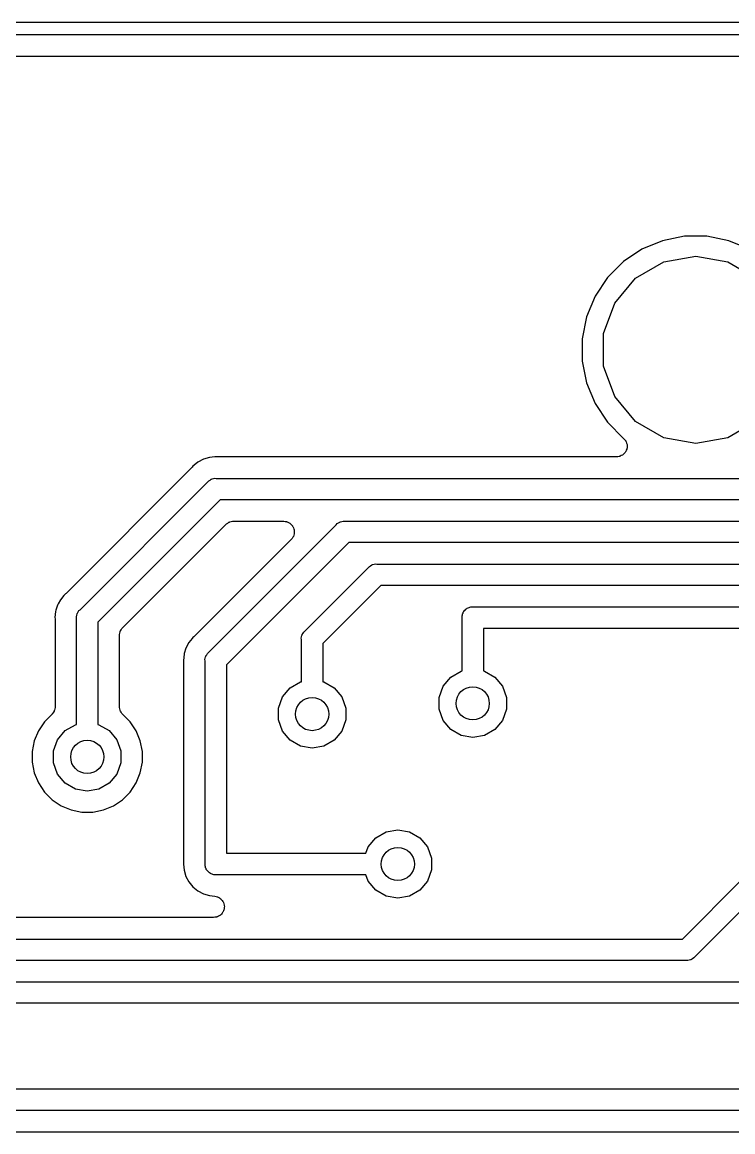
# Model space of a CAD drawing. Extents: x 117.3 to 179.7, y -117.8 to -92.2.
# Drawn here: x 138.71 to 147.14, y -105.39 to -92.23 of the extents above; entities that cross this region are included whole.
import ezdxf

# ---------------------------------------------------------------- set-up
doc = ezdxf.new("R2010")
doc.units = 0
doc.header["$MEASUREMENT"] = 0
doc.layers.add('BLACK', color=7, linetype='CONTINUOUS')

msp = doc.modelspace()

# ---------------------------------------------------------------- linework, layer by layer
at = {"layer": 'BLACK', "linetype": 'CONTINUOUS'}
for p, q in [((120.555, -92.2286), (176.448, -92.2286)), ((176.437, -92.3786), (120.561, -92.3786)), ((120.564, -92.6326), (176.419, -92.6326)), ((146.308, -94.8191), (146.063, -94.9206)), ((146.569, -94.7674), (146.308, -94.8191)), ((146.834, -94.7674), (146.569, -94.7674)), ((147.094, -94.8191), (146.834, -94.7674)), ((147.339, -94.9206), (147.094, -94.8191)), ((146.063, -94.9206), (145.843, -95.0679)), ((145.843, -95.0679), (145.655, -95.2554)), ((145.988, -95.264), (146.322, -95.0714)), ((146.322, -95.0714), (146.701, -95.0046)), ((146.701, -95.0046), (147.08, -95.0714)), ((147.08, -95.0714), (147.414, -95.264)), ((145.655, -95.2554), (145.508, -95.4759)), ((145.741, -95.5591), (145.988, -95.264)), ((145.508, -95.4759), (145.407, -95.7209)), ((145.609, -95.921), (145.741, -95.5591)), ((145.407, -95.7209), (145.355, -95.981)), ((145.355, -95.981), (145.355, -96.2462)), ((145.609, -96.3062), (145.609, -95.921)), ((145.355, -96.2462), (145.407, -96.5063)), ((145.741, -96.6681), (145.609, -96.3062)), ((145.407, -96.5063), (145.508, -96.7513)), ((145.988, -96.9632), (145.741, -96.6681)), ((145.508, -96.7513), (145.655, -96.9718)), ((145.655, -96.9718), (145.85, -97.1668)), ((146.322, -97.1558), (145.988, -96.9632)), ((147.414, -96.9632), (147.08, -97.1558)), ((145.85, -97.1668), (145.86, -97.1804)), ((145.86, -97.1804), (145.871, -97.1931)), ((145.871, -97.1931), (145.873, -97.1984)), ((145.873, -97.1984), (145.876, -97.2029)), ((145.876, -97.2029), (145.88, -97.219)), ((145.88, -97.219), (145.886, -97.2345)), ((146.701, -97.2226), (146.322, -97.1558)), ((147.08, -97.1558), (146.701, -97.2226)), ((145.837, -97.3567), (145.834, -97.3606)), ((145.842, -97.3539), (145.837, -97.3567)), ((145.853, -97.3412), (145.842, -97.3539)), ((145.865, -97.3294), (145.853, -97.3412)), ((145.867, -97.3244), (145.865, -97.3294)), ((145.871, -97.3201), (145.867, -97.3244)), ((145.876, -97.3045), (145.871, -97.3201)), ((145.883, -97.2895), (145.876, -97.3045)), ((145.884, -97.2839), (145.883, -97.2895)), ((145.886, -97.2787), (145.884, -97.2839)), ((145.886, -97.2345), (145.886, -97.2401)), ((145.886, -97.2401), (145.887, -97.2455)), ((145.887, -97.2455), (145.886, -97.2621)), ((145.886, -97.2621), (145.886, -97.2787)), ((140.773, -97.4646), (140.737, -97.4939)), ((140.795, -97.4463), (140.773, -97.4646)), ((140.862, -97.4109), (140.795, -97.4463)), ((140.933, -97.3891), (140.862, -97.4109)), ((140.996, -97.383), (140.933, -97.3891)), ((141.008, -97.3818), (140.996, -97.383)), ((140.996, -97.383), (140.996, -97.383)), ((141.021, -97.383), (141.008, -97.3818)), ((141.027, -97.3825), (141.021, -97.383)), ((141.033, -97.3836), (141.027, -97.3825)), ((145.761, -97.3836), (141.033, -97.3836)), ((145.777, -97.3807), (145.761, -97.3836)), ((145.794, -97.3793), (145.777, -97.3807)), ((145.799, -97.3769), (145.794, -97.3793)), ((145.804, -97.3759), (145.799, -97.3769)), ((145.818, -97.3676), (145.804, -97.3759)), ((145.834, -97.3606), (145.818, -97.3676)), ((140.721, -97.5128), (139.232, -99.0016)), ((140.725, -97.5077), (140.721, -97.5128)), ((140.729, -97.5036), (140.725, -97.5077)), ((140.737, -97.4939), (140.729, -97.5036)), ((139.398, -99.1949), (140.914, -97.6787)), ((140.914, -97.6787), (140.925, -97.6658)), ((140.925, -97.6658), (140.94, -97.6574)), ((140.94, -97.6574), (140.954, -97.6477)), ((140.954, -97.6477), (140.959, -97.6463)), ((140.959, -97.6463), (140.964, -97.6434)), ((140.964, -97.6434), (140.981, -97.6405)), ((140.981, -97.6405), (140.997, -97.6361)), ((140.997, -97.6361), (141.014, -97.6376)), ((141.014, -97.6376), (159.243, -97.6376)), ((141.061, -97.8916), (139.611, -99.3412)), ((159.291, -97.8916), (141.061, -97.8916)), ((141.191, -98.1504), (141.207, -98.1461)), ((141.207, -98.1461), (141.213, -98.1466)), ((141.213, -98.1466), (141.219, -98.1456)), ((141.219, -98.1456), (141.814, -98.1456)), ((141.814, -98.1456), (141.83, -98.1485)), ((142.505, -98.1485), (142.521, -98.1441)), ((142.521, -98.1441), (142.538, -98.1456)), ((142.538, -98.1456), (161.529, -98.1456)), ((139.902, -99.4092), (141.129, -98.1828)), ((140.922, -99.7029), (142.438, -98.1867)), ((141.129, -98.1828), (141.133, -98.1796)), ((141.133, -98.1796), (141.137, -98.1753)), ((141.137, -98.1753), (141.151, -98.167)), ((141.151, -98.167), (141.165, -98.1575)), ((141.165, -98.1575), (141.17, -98.1561)), ((141.17, -98.1561), (141.175, -98.1533)), ((141.175, -98.1533), (141.191, -98.1504)), ((141.83, -98.1485), (141.847, -98.1499)), ((141.847, -98.1499), (141.852, -98.1523)), ((141.852, -98.1523), (141.857, -98.1533)), ((141.857, -98.1533), (141.871, -98.1616)), ((141.871, -98.1616), (141.887, -98.1686)), ((141.887, -98.1686), (141.89, -98.1725)), ((141.89, -98.1725), (141.895, -98.1753)), ((141.895, -98.1753), (141.906, -98.188)), ((141.906, -98.188), (141.918, -98.1998)), ((141.918, -98.1998), (141.92, -98.2048)), ((141.92, -98.2048), (141.924, -98.2091)), ((141.924, -98.2091), (141.929, -98.2247)), ((141.929, -98.2247), (141.936, -98.2397)), ((141.936, -98.2397), (141.937, -98.2453)), ((141.937, -98.2453), (141.939, -98.2505)), ((141.939, -98.2505), (141.939, -98.2671)), ((141.939, -98.2671), (141.94, -98.2837)), ((142.438, -98.1867), (142.449, -98.1738)), ((142.449, -98.1738), (142.464, -98.1654)), ((142.464, -98.1654), (142.478, -98.1557)), ((142.478, -98.1557), (142.483, -98.1543)), ((142.483, -98.1543), (142.488, -98.1514)), ((142.488, -98.1514), (142.505, -98.1485)), ((141.903, -98.3624), (140.756, -99.5096)), ((142.585, -98.3996), (141.135, -99.8492)), ((141.913, -98.3488), (141.903, -98.3624)), ((141.924, -98.3361), (141.913, -98.3488)), ((141.926, -98.3308), (141.924, -98.3361)), ((141.929, -98.3263), (141.926, -98.3308)), ((141.933, -98.3102), (141.929, -98.3263)), ((141.939, -98.2947), (141.933, -98.3102)), ((141.94, -98.2837), (141.939, -98.2891)), ((141.939, -98.2891), (141.939, -98.2947)), ((161.577, -98.3996), (142.585, -98.3996)), ((142.845, -98.6734), (142.859, -98.6637)), ((142.859, -98.6637), (142.864, -98.6623)), ((142.864, -98.6623), (142.869, -98.6594)), ((142.869, -98.6594), (142.886, -98.6565)), ((142.886, -98.6565), (142.902, -98.6521)), ((142.902, -98.6521), (142.919, -98.6536)), ((142.919, -98.6536), (164.196, -98.6536)), ((142.065, -99.4489), (142.819, -98.6947)), ((142.819, -98.6947), (142.83, -98.6818)), ((142.83, -98.6818), (142.845, -98.6734)), ((142.966, -98.9076), (142.278, -99.5952)), ((164.244, -98.9076), (142.966, -98.9076)), ((139.205, -99.0276), (139.166, -99.0759)), ((139.213, -99.0179), (139.205, -99.0276)), ((139.205, -99.0276), (139.205, -99.0276)), ((139.205, -99.0276), (139.205, -99.0276)), ((139.223, -99.0099), (139.213, -99.0179)), ((139.227, -99.0052), (139.223, -99.0099)), ((139.232, -99.0016), (139.227, -99.0052)), ((139.113, -99.1985), (139.109, -99.2139)), ((139.13, -99.1421), (139.113, -99.1985)), ((139.113, -99.1985), (139.113, -99.1985)), ((139.113, -99.1985), (139.113, -99.1985)), ((139.14, -99.1241), (139.13, -99.1421)), ((139.166, -99.0759), (139.14, -99.1241)), ((139.14, -99.1241), (139.14, -99.1241)), ((139.385, -99.2057), (139.398, -99.1949)), ((143.957, -99.2057), (143.966, -99.1985)), ((143.966, -99.1985), (143.973, -99.1898)), ((143.973, -99.1898), (143.983, -99.1842)), ((143.983, -99.1842), (143.992, -99.1769)), ((143.992, -99.1769), (144.002, -99.1731)), ((144.002, -99.1731), (144.012, -99.1674)), ((144.012, -99.1674), (144.023, -99.1655)), ((144.023, -99.1655), (144.034, -99.1616)), ((144.034, -99.1616), (166.736, -99.1616)), ((139.109, -99.2139), (139.101, -99.2886)), ((139.101, -99.2886), (139.102, -99.3011)), ((139.102, -99.3011), (139.102, -99.3074)), ((139.102, -99.3074), (139.103, -99.3136)), ((139.103, -99.3136), (139.103, -100.343)), ((139.356, -99.2774), (139.36, -99.2611)), ((139.357, -99.2941), (139.356, -99.2774)), ((139.357, -100.556), (139.357, -99.2941)), ((139.36, -99.2611), (139.363, -99.2445)), ((139.363, -99.2445), (139.366, -99.2396)), ((139.366, -99.2396), (139.367, -99.2341)), ((139.367, -99.2341), (139.377, -99.2203)), ((139.377, -99.2203), (139.385, -99.2057)), ((143.929, -99.2662), (143.933, -99.2556)), ((143.929, -99.311), (143.929, -99.2662)), ((143.929, -99.9208), (143.929, -99.311)), ((143.929, -99.311), (143.929, -99.311)), ((143.933, -99.2556), (143.935, -99.2445)), ((143.935, -99.2445), (143.941, -99.2347)), ((143.941, -99.2347), (143.944, -99.2241)), ((143.944, -99.2241), (143.952, -99.2155)), ((143.952, -99.2155), (143.957, -99.2057)), ((139.611, -99.3412), (139.611, -100.556)), ((139.87, -99.4719), (139.873, -99.4556)), ((139.873, -99.4556), (139.876, -99.4507)), ((139.876, -99.4507), (139.877, -99.4453)), ((139.877, -99.4453), (139.887, -99.4318)), ((139.887, -99.4318), (139.895, -99.4174)), ((139.895, -99.4174), (139.899, -99.4138)), ((139.899, -99.4138), (139.902, -99.4092)), ((142.044, -99.4743), (142.052, -99.4597)), ((142.052, -99.4597), (142.065, -99.4489)), ((166.784, -99.4156), (144.183, -99.4156)), ((144.183, -99.4156), (144.183, -99.9208)), ((139.865, -99.499), (139.866, -99.4935)), ((139.865, -100.343), (139.865, -99.499)), ((139.866, -99.488), (139.87, -99.4719)), ((139.866, -99.4935), (139.866, -99.488)), ((140.69, -99.5839), (140.654, -99.6501)), ((140.729, -99.5356), (140.69, -99.5839)), ((140.737, -99.5259), (140.729, -99.5356)), ((140.729, -99.5356), (140.729, -99.5356)), ((140.729, -99.5356), (140.729, -99.5356)), ((140.747, -99.5179), (140.737, -99.5259)), ((140.751, -99.5132), (140.747, -99.5179)), ((140.756, -99.5096), (140.751, -99.5132)), ((142.023, -99.5314), (142.027, -99.5151)), ((142.024, -99.5481), (142.023, -99.5314)), ((142.024, -100.048), (142.024, -99.5481)), ((142.027, -99.5151), (142.03, -99.4985)), ((142.03, -99.4985), (142.033, -99.4936)), ((142.033, -99.4936), (142.034, -99.4881)), ((142.034, -99.4881), (142.044, -99.4743)), ((140.633, -99.7219), (140.625, -99.7966)), ((140.635, -99.7138), (140.633, -99.7219)), ((140.654, -99.6501), (140.635, -99.7138)), ((140.635, -99.7138), (140.635, -99.7138)), ((140.635, -99.7138), (140.635, -99.7138)), ((140.901, -99.7283), (140.909, -99.7137)), ((140.909, -99.7137), (140.922, -99.7029)), ((142.278, -99.5952), (142.278, -100.048)), ((140.625, -99.7966), (140.626, -99.8091)), ((140.626, -99.8091), (140.626, -99.8154)), ((140.626, -99.8154), (140.627, -99.8216)), ((140.627, -99.8216), (140.627, -102.185)), ((140.88, -99.7854), (140.884, -99.7691)), ((140.881, -99.8021), (140.88, -99.7854)), ((140.881, -102.187), (140.881, -99.8021)), ((140.884, -99.7691), (140.887, -99.7525)), ((140.887, -99.7525), (140.89, -99.7476)), ((140.89, -99.7476), (140.891, -99.7421)), ((140.891, -99.7421), (140.901, -99.7283)), ((141.135, -99.8492), (141.135, -102.083)), ((143.795, -99.9934), (143.917, -99.9229)), ((143.917, -99.9229), (143.929, -99.9208)), ((144.183, -99.9208), (144.195, -99.9229)), ((144.195, -99.9229), (144.317, -99.9934)), ((141.799, -100.228), (141.89, -100.12)), ((141.89, -100.12), (142.012, -100.05)), ((142.012, -100.05), (142.024, -100.048)), ((142.278, -100.048), (142.29, -100.05)), ((142.29, -100.05), (142.412, -100.12)), ((142.412, -100.12), (142.503, -100.228)), ((143.656, -100.234), (143.704, -100.101)), ((143.704, -100.101), (143.795, -99.9934)), ((144.317, -99.9934), (144.408, -100.101)), ((144.408, -100.101), (144.456, -100.234)), ((141.751, -100.361), (141.799, -100.228)), ((142.503, -100.228), (142.551, -100.361)), ((143.656, -100.375), (143.656, -100.234)), ((144.456, -100.234), (144.456, -100.375)), ((139.098, -100.37), (139.095, -100.386)), ((139.103, -100.354), (139.098, -100.37)), ((139.103, -100.343), (139.102, -100.349)), ((139.102, -100.349), (139.103, -100.354)), ((139.866, -100.349), (139.865, -100.343)), ((139.866, -100.354), (139.866, -100.349)), ((139.87, -100.37), (139.866, -100.354)), ((139.873, -100.386), (139.87, -100.37)), ((141.751, -100.502), (141.751, -100.361)), ((142.551, -100.361), (142.551, -100.502)), ((143.704, -100.508), (143.656, -100.375)), ((144.456, -100.375), (144.408, -100.508)), ((139.066, -100.433), (138.976, -100.523)), ((139.069, -100.428), (139.066, -100.433)), ((139.073, -100.425), (139.069, -100.428)), ((139.082, -100.41), (139.073, -100.425)), ((139.091, -100.397), (139.082, -100.41)), ((139.093, -100.391), (139.091, -100.397)), ((139.095, -100.386), (139.093, -100.391)), ((139.876, -100.391), (139.873, -100.386)), ((139.877, -100.397), (139.876, -100.391)), ((139.887, -100.41), (139.877, -100.397)), ((139.895, -100.425), (139.887, -100.41)), ((139.899, -100.428), (139.895, -100.425)), ((139.902, -100.433), (139.899, -100.428)), ((139.992, -100.523), (139.902, -100.433)), ((141.799, -100.635), (141.751, -100.502)), ((142.551, -100.502), (142.503, -100.635)), ((143.795, -100.616), (143.704, -100.508)), ((144.408, -100.508), (144.317, -100.616)), ((138.904, -100.63), (138.855, -100.749)), ((138.976, -100.523), (138.904, -100.63)), ((139.132, -100.736), (139.223, -100.628)), ((139.223, -100.628), (139.345, -100.558)), ((139.345, -100.558), (139.357, -100.556)), ((139.611, -100.556), (139.623, -100.558)), ((139.623, -100.558), (139.745, -100.628)), ((139.745, -100.628), (139.836, -100.736)), ((140.064, -100.63), (139.992, -100.523)), ((140.113, -100.749), (140.064, -100.63)), ((141.89, -100.743), (141.799, -100.635)), ((142.503, -100.635), (142.412, -100.743)), ((143.917, -100.686), (143.795, -100.616)), ((144.317, -100.616), (144.195, -100.686)), ((138.855, -100.749), (138.83, -100.875)), ((139.084, -100.869), (139.132, -100.736)), ((139.836, -100.736), (139.884, -100.869)), ((140.138, -100.875), (140.113, -100.749)), ((142.012, -100.813), (141.89, -100.743)), ((142.412, -100.743), (142.29, -100.813)), ((144.056, -100.711), (143.917, -100.686)), ((144.195, -100.686), (144.056, -100.711)), ((138.83, -100.875), (138.83, -101.004)), ((139.084, -101.01), (139.084, -100.869)), ((139.884, -100.869), (139.884, -101.01)), ((140.138, -101.004), (140.138, -100.875)), ((142.151, -100.838), (142.012, -100.813)), ((142.29, -100.813), (142.151, -100.838)), ((138.83, -101.004), (138.855, -101.13)), ((139.132, -101.143), (139.084, -101.01)), ((139.884, -101.01), (139.836, -101.143)), ((140.113, -101.13), (140.138, -101.004)), ((138.855, -101.13), (138.904, -101.249)), ((139.223, -101.251), (139.132, -101.143)), ((139.836, -101.143), (139.745, -101.251)), ((140.064, -101.249), (140.113, -101.13)), ((138.904, -101.249), (138.976, -101.357)), ((139.345, -101.321), (139.223, -101.251)), ((139.745, -101.251), (139.623, -101.321)), ((139.992, -101.357), (140.064, -101.249)), ((138.976, -101.357), (139.067, -101.448)), ((139.484, -101.346), (139.345, -101.321)), ((139.623, -101.321), (139.484, -101.346)), ((139.901, -101.448), (139.992, -101.357)), ((139.067, -101.448), (139.174, -101.519)), ((139.174, -101.519), (139.293, -101.569)), ((139.675, -101.569), (139.794, -101.519)), ((139.794, -101.519), (139.901, -101.448)), ((139.293, -101.569), (139.42, -101.594)), ((139.42, -101.594), (139.549, -101.594)), ((139.549, -101.594), (139.675, -101.569)), ((142.906, -101.898), (143.028, -101.828)), ((143.028, -101.828), (143.167, -101.803)), ((143.167, -101.803), (143.306, -101.828)), ((143.306, -101.828), (143.428, -101.898)), ((142.815, -102.006), (142.906, -101.898)), ((143.428, -101.898), (143.519, -102.006)), ((141.135, -102.083), (142.788, -102.083)), ((142.788, -102.083), (142.815, -102.006)), ((143.519, -102.006), (143.567, -102.139)), ((140.626, -102.197), (140.625, -102.21)), ((140.625, -102.21), (140.633, -102.284)), ((140.627, -102.185), (140.626, -102.191)), ((140.626, -102.191), (140.626, -102.197)), ((140.881, -102.232), (140.881, -102.187)), ((143.567, -102.139), (143.567, -102.28)), ((140.633, -102.284), (140.654, -102.356)), ((140.654, -102.356), (140.69, -102.422)), ((140.885, -102.243), (140.881, -102.232)), ((140.887, -102.254), (140.885, -102.243)), ((140.893, -102.263), (140.887, -102.254)), ((140.896, -102.274), (140.893, -102.263)), ((140.904, -102.283), (140.896, -102.274)), ((140.909, -102.292), (140.904, -102.283)), ((140.918, -102.3), (140.909, -102.292)), ((140.925, -102.308), (140.918, -102.3)), ((140.935, -102.314), (140.925, -102.308)), ((140.944, -102.321), (140.935, -102.314)), ((140.954, -102.325), (140.944, -102.321)), ((140.964, -102.331), (140.954, -102.325)), ((140.975, -102.333), (140.964, -102.331)), ((140.986, -102.337), (140.975, -102.333)), ((142.788, -102.337), (140.986, -102.337)), ((142.815, -102.413), (142.788, -102.337)), ((143.567, -102.28), (143.519, -102.413)), ((140.69, -102.422), (140.737, -102.48)), ((140.737, -102.48), (140.795, -102.528)), ((142.906, -102.521), (142.815, -102.413)), ((143.519, -102.413), (143.428, -102.521)), ((146.543, -103.099), (147.252, -102.39)), ((140.795, -102.528), (140.862, -102.563)), ((140.862, -102.563), (140.933, -102.585)), ((140.933, -102.585), (140.996, -102.591)), ((140.996, -102.591), (141.011, -102.595)), ((141.011, -102.595), (141.027, -102.598)), ((141.027, -102.598), (141.032, -102.601)), ((141.032, -102.601), (141.038, -102.603)), ((141.038, -102.603), (141.051, -102.612)), ((141.051, -102.612), (141.065, -102.62)), ((143.028, -102.591), (142.906, -102.521)), ((143.167, -102.616), (143.028, -102.591)), ((143.306, -102.591), (143.167, -102.616)), ((143.428, -102.521), (143.306, -102.591)), ((147.433, -102.568), (146.69, -103.311)), ((141.065, -102.62), (141.069, -102.625)), ((141.069, -102.625), (141.074, -102.629)), ((141.074, -102.629), (141.083, -102.642)), ((141.083, -102.642), (141.093, -102.654)), ((141.093, -102.654), (141.095, -102.66)), ((141.095, -102.66), (141.099, -102.665)), ((141.099, -102.665), (141.103, -102.681)), ((141.103, -102.681), (141.108, -102.696)), ((141.106, -102.746), (141.105, -102.752)), ((141.108, -102.74), (141.106, -102.746)), ((141.108, -102.696), (141.108, -102.702)), ((141.108, -102.702), (141.11, -102.708)), ((141.11, -102.708), (141.108, -102.724)), ((141.108, -102.724), (141.108, -102.74)), ((140.983, -102.845), (137.028, -102.845)), ((140.999, -102.842), (140.983, -102.845)), ((141.015, -102.841), (140.999, -102.842)), ((141.02, -102.838), (141.015, -102.841)), ((141.027, -102.837), (141.02, -102.838)), ((141.04, -102.829), (141.027, -102.837)), ((141.055, -102.822), (141.04, -102.829)), ((141.059, -102.818), (141.055, -102.822)), ((141.065, -102.815), (141.059, -102.818)), ((141.075, -102.803), (141.065, -102.815)), ((141.086, -102.792), (141.075, -102.803)), ((141.089, -102.786), (141.086, -102.792)), ((141.093, -102.781), (141.089, -102.786)), ((141.099, -102.766), (141.093, -102.781)), ((141.105, -102.752), (141.099, -102.766)), ((136.87, -103.099), (146.543, -103.099)), ((146.591, -103.353), (136.823, -103.353)), ((146.607, -103.354), (146.591, -103.353)), ((146.624, -103.35), (146.607, -103.354)), ((146.64, -103.347), (146.624, -103.35)), ((146.645, -103.344), (146.64, -103.347)), ((146.651, -103.342), (146.645, -103.344)), ((146.664, -103.333), (146.651, -103.342)), ((146.679, -103.324), (146.664, -103.333)), ((146.69, -103.311), (146.679, -103.324)), ((135.092, -103.607), (149.392, -103.607)), ((149.392, -103.861), (135.045, -103.861)), ((134.838, -104.877), (148.376, -104.877)), ((148.376, -105.131), (134.791, -105.131)), ((134.81, -105.385), (147.411, -105.385))]:
    msp.add_line(p, q, dxfattribs=at)
at = {"layer": 'BLACK'}
for centre in [(144.056, -100.305), (142.151, -100.432), (139.484, -100.94), (143.167, -102.21)]:
    msp.add_circle(centre, 0.1968, dxfattribs=at)

doc.saveas('drawing.dxf')
